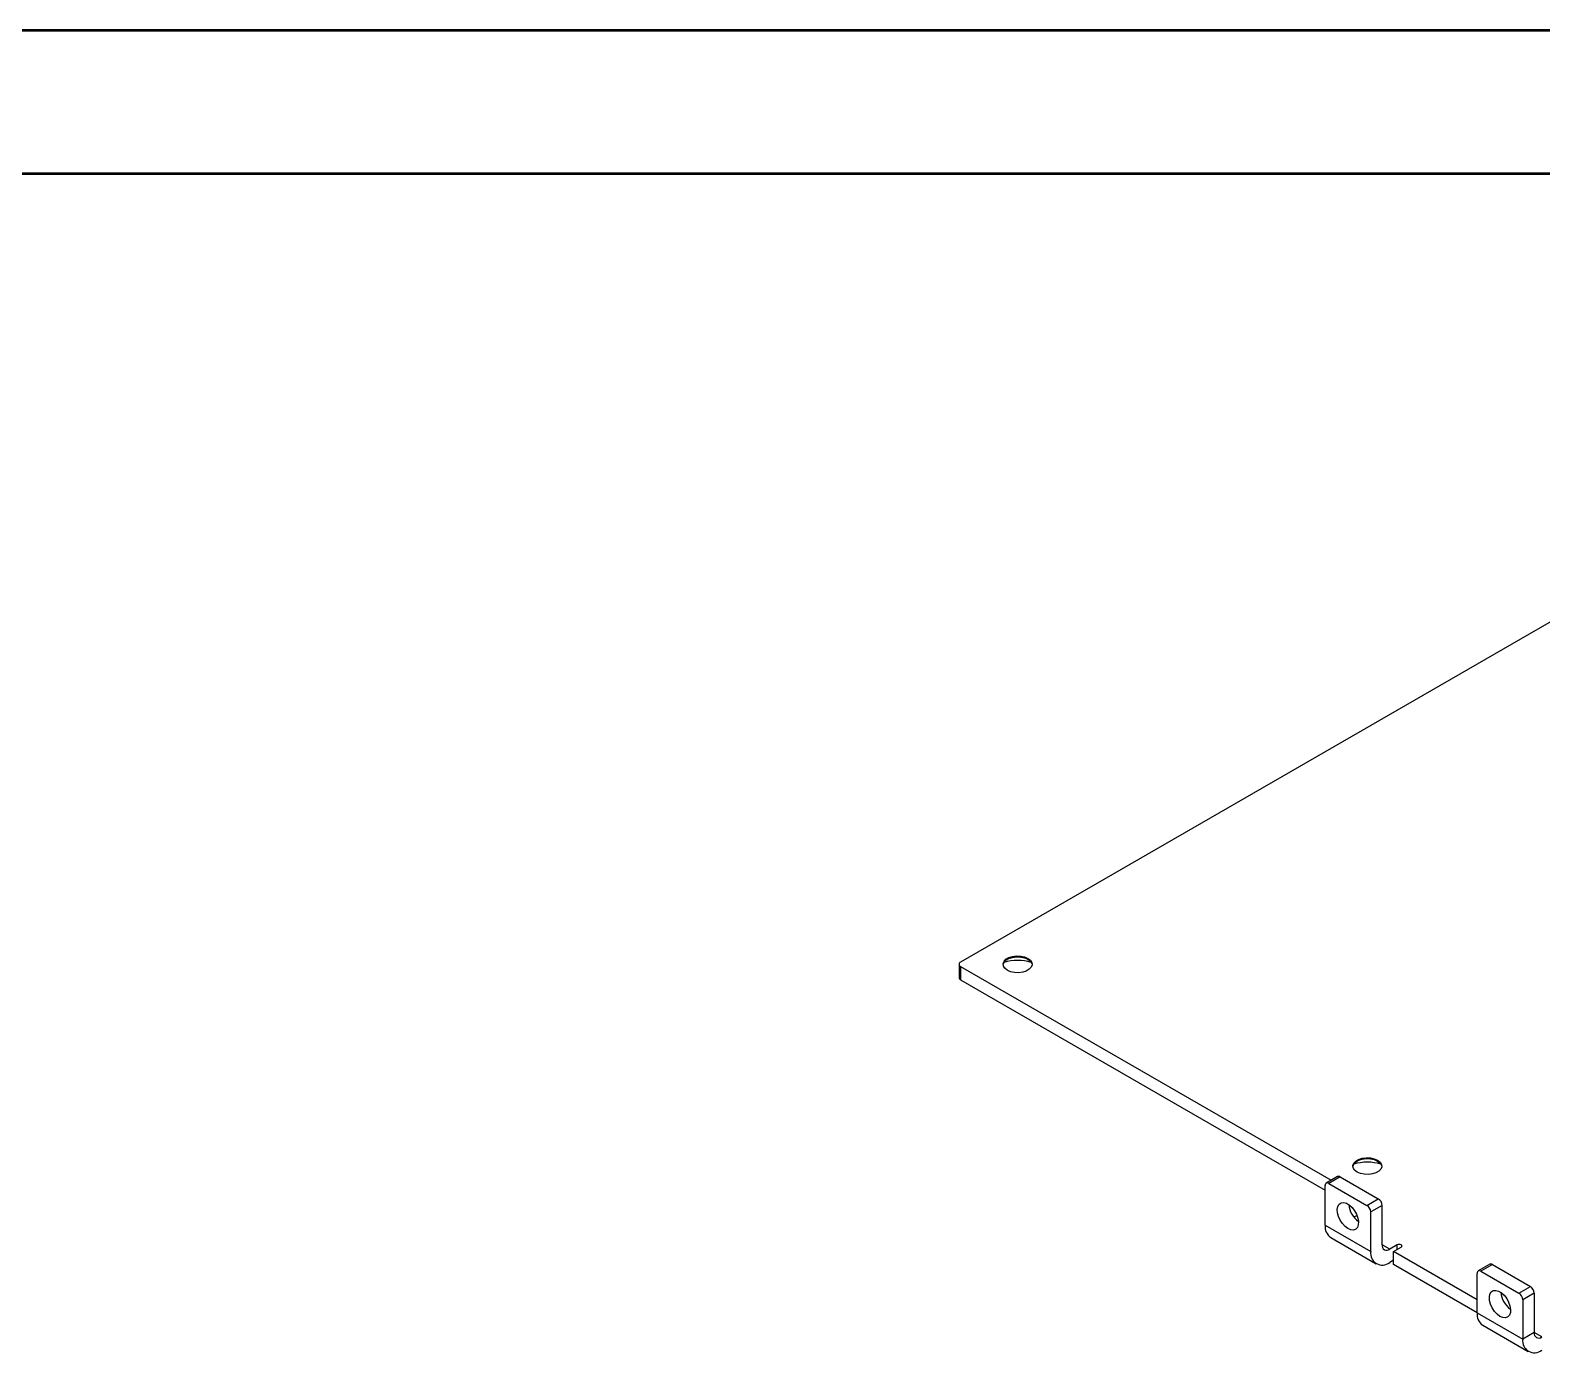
# Paper-space layout 'Flat Pattern 1_1' of a CAD drawing. Header units: millimetres. Extents: x 0 to 420, y 0 to 297.
# Drawn here: x 210.1 to 315.5, y 204.9 to 297.2 of the extents above; entities that cross this region are included whole.
import ezdxf

# ---------------------------------------------------------------- set-up
doc = ezdxf.new("R2010")
doc.units = ezdxf.units.MM

psp = doc.layouts.new('Flat Pattern 1_1')

# ---------------------------------------------------------------- linework, layer by layer
at = {"color": 7, "linetype": 'Continuous', "lineweight": 50}
for p, q in [((0.079, 297.215), (420.079, 297.215)), ((10.079, 287.215), (410.079, 287.215))]:
    psp.add_line(p, q, dxfattribs=at)
at = {"color": 7, "linetype": 'Continuous', "lineweight": 25}
for p, q in [((319.529, 257.895), (274.981, 232.178)), ((274.871, 232.025), (274.871, 231.107)), ((274.981, 231.872), (300.83, 216.95)), ((274.981, 231.872), (274.981, 230.953)), ((274.981, 230.953), (300.41, 216.273)), ((300.41, 213.824), (300.41, 216.58)), ((301.283, 217.211), (300.488, 216.752)), ((301.471, 217.193), (300.675, 216.733)), ((300.675, 216.733), (303.327, 215.203)), ((301.471, 217.193), (304.123, 215.662)), ((303.327, 215.203), (304.123, 215.662)), ((304.388, 215.203), (303.592, 214.743)), ((304.388, 212.447), (304.388, 215.203)), ((302.642, 214.5), (302.421, 214.373)), ((303.592, 211.988), (303.592, 214.743)), ((300.41, 213.824), (303.592, 211.988)), ((300.799, 212.966), (303.981, 211.129)), ((304.918, 212.141), (304.388, 212.447)), ((305.448, 212.447), (304.918, 212.141)), ((305.183, 211.987), (305.714, 212.294)), ((311.017, 208.62), (305.183, 211.987)), ((305.183, 211.069), (305.183, 211.987)), ((305.448, 212.141), (305.448, 212.447)), ((305.183, 211.375), (304.918, 211.222)), ((311.017, 207.701), (305.183, 211.069)), ((311.89, 211.088), (311.095, 210.629)), ((312.077, 211.07), (311.282, 210.61)), ((312.077, 211.07), (314.729, 209.539)), ((311.017, 207.701), (311.017, 210.457)), ((311.282, 210.61), (313.934, 209.08)), ((313.934, 209.08), (314.729, 209.539)), ((314.994, 209.08), (314.199, 208.62)), ((314.994, 209.08), (314.994, 206.324)), ((314.199, 208.62), (314.199, 205.864)), ((311.017, 207.701), (314.199, 205.864)), ((311.405, 206.843), (314.587, 205.006)), ((314.994, 206.324), (314.199, 205.864)), ((315.525, 206.017), (314.994, 206.324))]:
    psp.add_line(p, q, dxfattribs=at)
at = {"color": 7, "linetype": 'Continuous', "lineweight": 25, "flags": 128}
for points in [[(277.947, 231.995), (277.948, 232.006), (278.01, 232.168), (278.148, 232.314), (278.352, 232.432), (278.605, 232.512), (278.886, 232.547), (279.174, 232.535), (279.444, 232.477), (279.674, 232.377), (279.847, 232.244), (279.948, 232.088), (279.969, 231.995)], [(278.242, 231.612), (278.07, 231.745), (277.969, 231.901), (277.948, 232.067), (278.01, 232.229), (278.148, 232.375), (278.352, 232.493), (278.605, 232.573), (278.886, 232.608), (279.174, 232.596), (279.444, 232.538), (279.674, 232.438), (279.847, 232.305), (279.948, 232.149), (279.968, 231.983), (279.907, 231.821), (279.769, 231.675), (279.565, 231.557), (279.312, 231.477), (279.031, 231.442), (278.743, 231.454), (278.473, 231.512), (278.242, 231.612)], [(302.342, 217.911), (302.344, 217.923), (302.405, 218.085), (302.543, 218.231), (302.747, 218.349), (303, 218.429), (303.281, 218.464), (303.569, 218.452), (303.839, 218.394), (304.069, 218.294), (304.242, 218.161), (304.343, 218.005), (304.365, 217.911)], [(302.638, 217.529), (302.465, 217.662), (302.364, 217.818), (302.344, 217.984), (302.405, 218.146), (302.543, 218.292), (302.747, 218.41), (303, 218.49), (303.281, 218.525), (303.569, 218.513), (303.839, 218.455), (304.069, 218.355), (304.242, 218.222), (304.343, 218.066), (304.363, 217.9), (304.302, 217.738), (304.164, 217.592), (303.96, 217.474), (303.707, 217.394), (303.426, 217.359), (303.138, 217.371), (302.868, 217.429), (302.638, 217.529)], [(302.001, 213.58), (301.801, 213.727), (301.615, 213.927), (301.459, 214.165), (301.342, 214.423), (301.274, 214.682), (301.26, 214.923), (301.302, 215.128), (301.395, 215.282), (301.533, 215.373), (301.705, 215.394), (301.9, 215.345), (302.102, 215.228), (302.297, 215.053), (302.47, 214.832), (302.608, 214.581), (302.701, 214.32), (302.742, 214.068), (302.728, 213.843), (302.66, 213.662), (302.544, 213.539), (302.387, 213.482), (302.202, 213.496), (302.001, 213.58)], [(305.714, 212.294), (305.754, 212.329), (305.768, 212.37), (305.754, 212.412), (305.714, 212.447), (305.653, 212.47), (305.581, 212.478), (305.509, 212.47), (305.448, 212.447)], [(312.608, 207.457), (312.407, 207.604), (312.222, 207.804), (312.065, 208.042), (311.949, 208.3), (311.881, 208.559), (311.867, 208.8), (311.908, 209.005), (312.001, 209.159), (312.139, 209.25), (312.312, 209.271), (312.507, 209.222), (312.709, 209.105), (312.904, 208.93), (313.076, 208.709), (313.214, 208.458), (313.307, 208.197), (313.349, 207.945), (313.335, 207.72), (313.267, 207.539), (313.15, 207.415), (312.994, 207.359), (312.808, 207.373), (312.608, 207.457)]]:
    psp.add_lwpolyline(points, dxfattribs=at)
at = {"color": 7, "linetype": 'Continuous', "lineweight": 25}
for centre, radius, start, end in [((275.039, 232.025), 0.164, 110.78398, 249.21602), ((278.958, 228.919), 3.38, 73.63988, 106.36012), ((275.059, 231.125), 0.189, 185.69408, 245.62516), ((301.361, 217.039), 0.189, 54.38251, 114.30702), ((303.354, 214.836), 3.38, 73.63974, 106.36029), ((300.572, 216.606), 0.164, 50.79676, 189.21404), ((303.668, 215.399), 1.618, 184.93134, 235.06329), ((303.016, 214.717), 0.576, 2.60548, 57.3945), ((303.812, 215.176), 0.576, 2.60548, 57.3945), ((301.325, 213.721), 0.921, 173.56054, 235.12731), ((304.4, 211.856), 0.819, 170.78587, 309.20328), ((304.711, 212.394), 0.328, 170.78576, 309.20331), ((311.968, 210.916), 0.189, 54.38233, 114.30724), ((311.178, 210.483), 0.164, 50.79673, 189.21421), ((314.275, 209.276), 1.618, 184.93143, 235.06321), ((313.623, 208.594), 0.576, 2.6054, 57.39454), ((314.419, 209.053), 0.576, 2.6054, 57.39454), ((311.905, 207.586), 0.895, 172.59546, 236.09239), ((315.007, 205.733), 0.819, 170.78587, 309.20328), ((315.318, 206.271), 0.328, 170.78576, 309.20331)]:
    psp.add_arc(centre, radius, start, end, dxfattribs=at)

doc.saveas('drawing.dxf')
